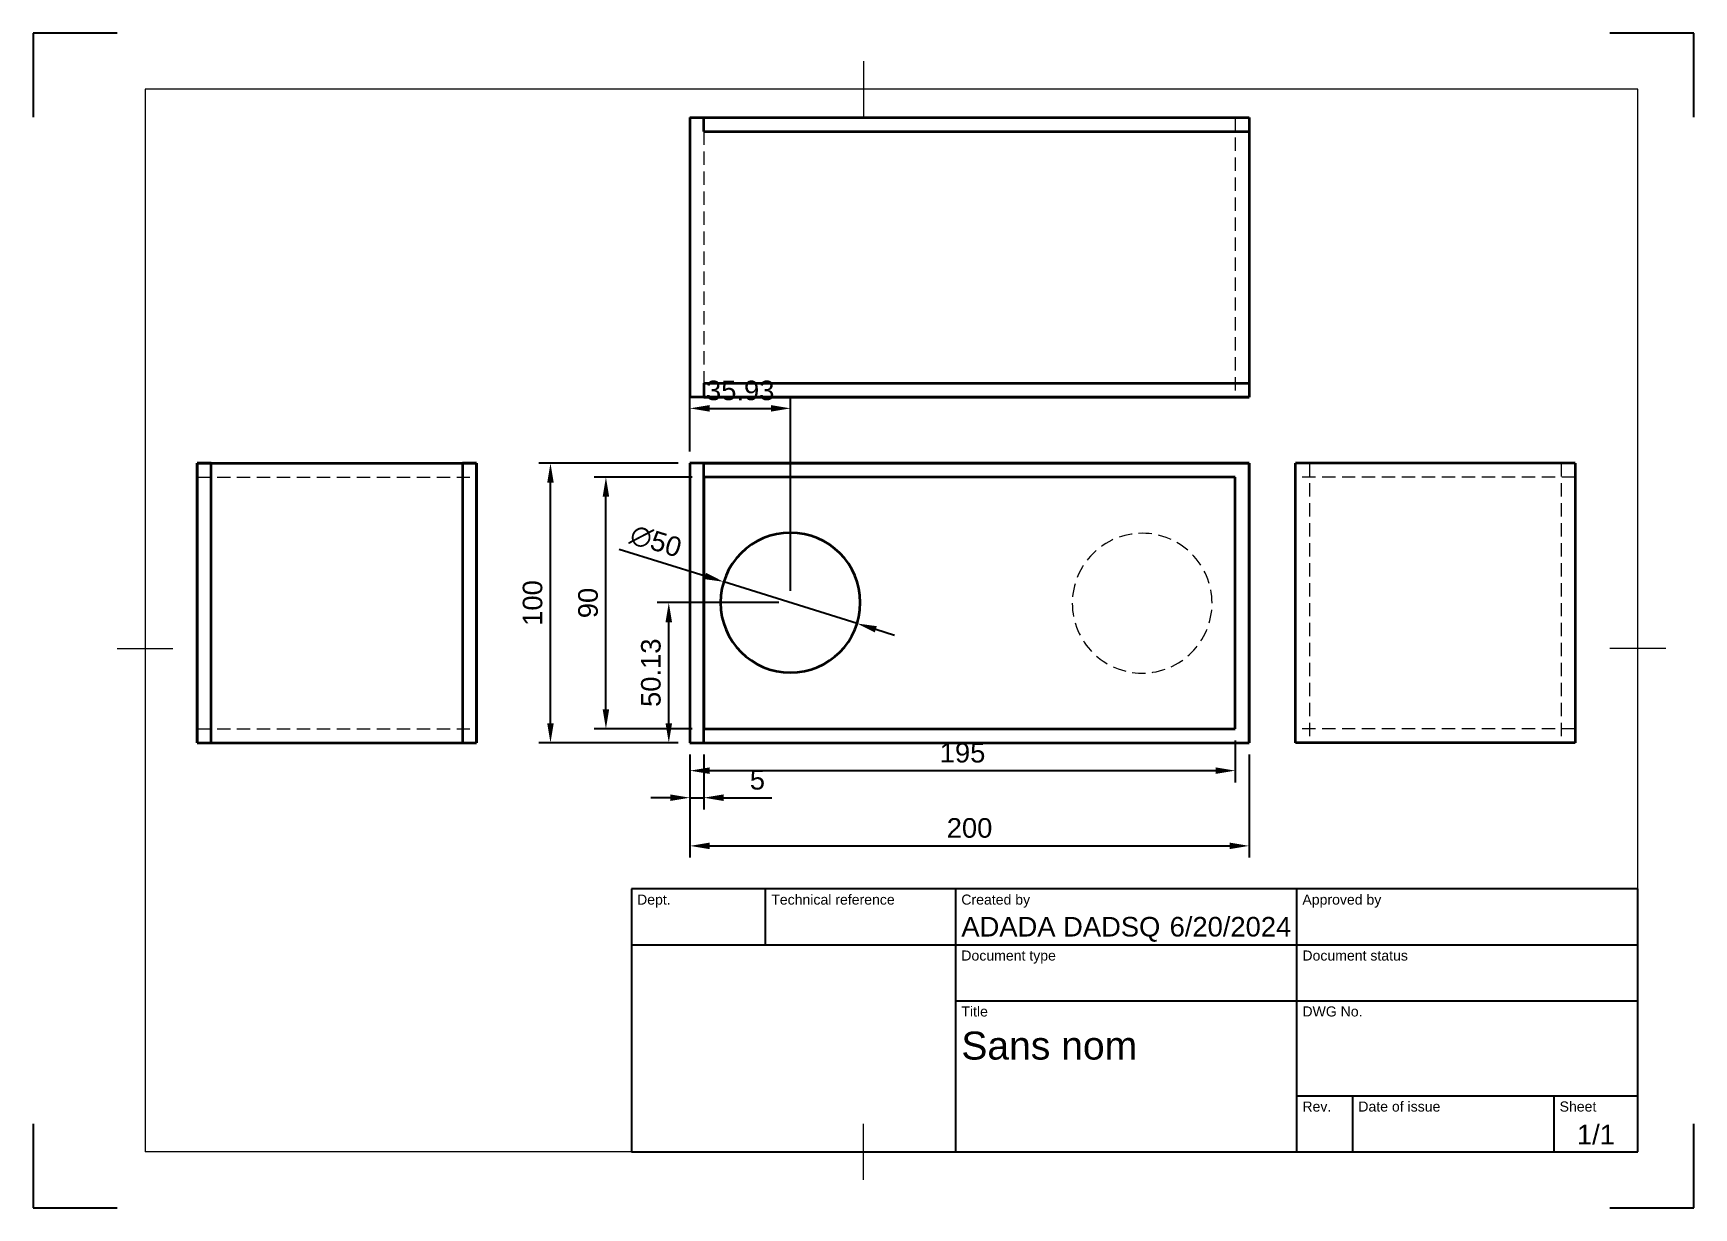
# Model space of a CAD drawing. Header units: millimetres. Extents: x 0 to 297, y 0 to 210.
import ezdxf
from ezdxf.enums import TextEntityAlignment as Align

# ---------------------------------------------------------------- set-up
doc = ezdxf.new("R2010")
doc.units = ezdxf.units.MM
doc.header["$LTSCALE"] = 0.75
doc.linetypes.add('HIDDEN2', pattern=[4.7625, 3.175, -1.5875])
for name, color, linetype, lineweight in [('BORDER', 7, 'Continuous', 18), ('FD_Dimensions', 7, 'Continuous', 18), ('Hidden', 7, 'HIDDEN2', 18), ('TITLEBLOCK', 7, 'Continuous', 25), ('Visible', 7, 'Continuous', 35)]:
    doc.layers.add(name, color=color, linetype=linetype, lineweight=lineweight)
doc.styles.add('FusionTitle', font='arial.ttf')
doc.styles.get("Standard").update_dxf_attribs({"font": 'arial.ttf'})
doc.dimstyles.new('Dim-ISO-25', dxfattribs={"dimtxt": 3.5, "dimasz": 3.5, "dimexe": 2.1, "dimexo": 2.1, "dimgap": 1.4, "dimtad": 1, "dimzin": 12, "dimdsep": 46, "dimtxsty": 'Standard', "dimcen": 0, "dimazin": 3, "dimtp": 0.1, "dimtm": 0.1, "dimtfac": 0.714286, "dimtmove": 0, "dimatfit": 3, "dimfxl": 1, "dimtzin": 12, "dimarcsym": 0})

# ---------------------------------------------------------------- blocks, each defined once
blk = doc.blocks.new('ISO_A4(L)_SHEET')
at = {"layer": 'BORDER'}
for p, q in [((148.5, 205), (148.5, 195)), ((287, 200), (20, 200)), ((20, 200), (20, 10)), ((287, 10), (287, 200)), ((15, 100), (25, 100)), ((292, 100), (282, 100)), ((148.5, 5), (148.5, 15)), ((287, 10), (20, 10))]:
    blk.add_line(p, q, dxfattribs=at)
at = {"layer": 'Defpoints'}
for p, q in [((0, 210), (0, 195)), ((15, 210), (0, 210)), ((297, 210), (282, 210)), ((297, 195), (297, 210)), ((0, 15), (0, 0)), ((297, 0), (297, 15)), ((0, 0), (15, 0)), ((282, 0), (297, 0))]:
    blk.add_line(p, q, dxfattribs=at)
blk = doc.blocks.new('ISO_TITLEBLOCK')
at = {"layer": 'TITLEBLOCK'}
for p, q in [((0, 47), (-180, 47)), ((-180, 47), (-180, 0)), ((-156, 37), (-156, 47)), ((-122, 0), (-122, 47)), ((-61, 0), (-61, 47)), ((0, 0), (0, 47)), ((-180, 37), (0, 37)), ((-122, 27), (0, 27)), ((-61, 10), (0, 10)), ((-51, 0), (-51, 10)), ((-15, 0), (-15, 10)), ((-180, 0), (0, 0))]:
    blk.add_line(p, q, dxfattribs=at)
at = {"layer": 'TITLEBLOCK', "style": 'FusionTitle'}
for s, p in [('Dept.', (-179, 46)), ('Technical reference', (-155, 46)), ('Created by', (-121, 46)), ('Approved by', (-60, 46)), ('Document type', (-121, 36)), ('Document status', (-60, 36)), ('Title', (-121, 26)), ('DWG No.', (-60, 26)), ('Rev.', (-60, 9)), ('Date of issue', (-50, 9)), ('Sheet', (-14, 9))]:
    blk.add_text(s, height=1.8, dxfattribs=at).set_placement(p, align=Align.TOP_LEFT)
for tag, height, p in [('DEPT', 3.5, (-179, 42)), ('TECHNICAL_REFERENCE', 3.5, (-155, 42)), ('CREATED_BY', 3.5, (-121, 42)), ('APPROVED_BY', 3.5, (-60, 42)), ('DOCUMENT_TYPE', 3.5, (-121, 32)), ('DOCUMENT_STATUS', 3.5, (-60, 32)), ('TITLE_1', 5, (-121, 21.5)), ('TITLE_2', 5, (-121, 14)), ('TITLE_3', 5, (-121, 6.5)), ('DATE_OF_ISSUE', 3.5, (-50, 5))]:
    blk.add_attdef(tag, text='', height=height, dxfattribs=at).set_placement(p, align=Align.TOP_LEFT)
for tag, p in [('CREATED_DATE', (-62, 42)), ('APPROVED_DATE', (-0.99, 42))]:
    blk.add_attdef(tag, text='', height=3.5, dxfattribs=at).set_placement(p, align=Align.TOP_RIGHT)
for tag, height, p in [('DRAWING_NUMBER', 5, (-30.5, 19.75)), ('REV', 3.5, (-56, 4.85)), ('SHEET', 3.5, (-7.5, 4.85))]:
    blk.add_attdef(tag, text='', height=height, dxfattribs=at).set_placement(p, align=Align.TOP_CENTER)
blk = doc.blocks.new('*D15')
at = {"layer": 'Defpoints', "color": 0, "transparency": 16777216}
for p in [(92.511217, 133.129736), (117.465572, 133.129736), (117.465572, 83.129736)]:
    blk.add_point(p, dxfattribs=at)
at = {"layer": 'FD_Dimensions', "color": 0, "lineweight": -2, "transparency": 16777216}
for p, q in [((115.365572, 133.129736), (90.411217, 133.129736)), ((92.511217, 86.629736), (92.511217, 129.629736)), ((115.365572, 83.129736), (90.411217, 83.129736))]:
    blk.add_line(p, q, dxfattribs=at)
at = {"layer": 'FD_Dimensions', "color": 0, "transparency": 16777216}
for points in [[(91.927883, 129.629736), (93.09455, 129.629736), (92.511217, 133.129736)], [(91.927883, 86.629736), (93.09455, 86.629736), (92.511217, 83.129736)]]:
    blk.add_solid(points, dxfattribs=at)
at = {"layer": 'FD_Dimensions', "color": 0, "transparency": 16777216, "insert": (89.324211, 108.129736), "char_height": 3.5, "attachment_point": 5, "rotation": 90}
blk.add_mtext('100', dxfattribs=at)
blk = doc.blocks.new('*D16')
at = {"layer": 'Defpoints', "color": 0, "transparency": 16777216}
for p in [(117.465572, 83.129736), (217.465572, 83.129736), (217.465572, 64.704438)]:
    blk.add_point(p, dxfattribs=at)
at = {"layer": 'FD_Dimensions', "color": 0, "lineweight": -2, "transparency": 16777216}
for p, q in [((117.465572, 81.029736), (117.465572, 62.604438)), ((217.465572, 81.029736), (217.465572, 62.604438)), ((120.965572, 64.704438), (213.965572, 64.704438))]:
    blk.add_line(p, q, dxfattribs=at)
at = {"layer": 'FD_Dimensions', "color": 0, "transparency": 16777216}
for points in [[(120.965572, 65.287771), (120.965572, 64.121105), (117.465572, 64.704438)], [(213.965572, 65.287771), (213.965572, 64.121105), (217.465572, 64.704438)]]:
    blk.add_solid(points, dxfattribs=at)
at = {"layer": 'FD_Dimensions', "color": 0, "transparency": 16777216, "insert": (167.465572, 67.891444), "char_height": 3.5, "attachment_point": 5}
blk.add_mtext('200', dxfattribs=at)
blk = doc.blocks.new('*D17')
at = {"layer": 'Defpoints', "color": 0, "transparency": 16777216}
for p in [(123.49837, 111.918924), (147.362356, 104.468409)]:
    blk.add_point(p, dxfattribs=at)
at = {"layer": 'FD_Dimensions', "color": 0, "lineweight": -2, "transparency": 16777216}
for p, q in [((104.82864, 117.747752), (120.157412, 112.961996)), ((147.362356, 104.468409), (123.49837, 111.918924)), ((150.703314, 103.425337), (154.044273, 102.382265))]:
    blk.add_line(p, q, dxfattribs=at)
at = {"layer": 'FD_Dimensions', "color": 0, "transparency": 16777216}
for points in [[(120.331258, 113.518822), (119.983567, 112.405169), (123.49837, 111.918924)], [(150.87716, 103.982163), (150.529469, 102.868511), (147.362356, 104.468409)]]:
    blk.add_solid(points, dxfattribs=at)
at = {"layer": 'FD_Dimensions', "color": 0, "transparency": 16777216, "insert": (111.348673, 119.153413), "char_height": 3.5, "attachment_point": 5, "rotation": 342.66121614}
blk.add_mtext('∅50', dxfattribs=at)
blk = doc.blocks.new('*D18')
at = {"layer": 'Defpoints', "color": 0, "transparency": 16777216}
for p in [(113.676836, 108.193666), (135.430363, 108.193666), (117.465572, 83.129736)]:
    blk.add_point(p, dxfattribs=at)
at = {"layer": 'FD_Dimensions', "color": 0, "lineweight": -2, "transparency": 16777216}
for p, q in [((133.330363, 108.193666), (111.576836, 108.193666)), ((113.676836, 86.629736), (113.676836, 104.693666)), ((115.365572, 83.129736), (111.576836, 83.129736))]:
    blk.add_line(p, q, dxfattribs=at)
at = {"layer": 'FD_Dimensions', "color": 0, "transparency": 16777216}
for points in [[(113.093503, 104.693666), (114.26017, 104.693666), (113.676836, 108.193666)], [(113.093503, 86.629736), (114.26017, 86.629736), (113.676836, 83.129736)]]:
    blk.add_solid(points, dxfattribs=at)
at = {"layer": 'FD_Dimensions', "color": 0, "transparency": 16777216, "insert": (110.488637, 95.661701), "char_height": 3.5, "attachment_point": 5, "rotation": 90}
blk.add_mtext('50.13', dxfattribs=at)
blk = doc.blocks.new('*D19')
at = {"layer": 'Defpoints', "color": 0, "transparency": 16777216}
for p in [(135.430363, 142.928564), (117.465572, 133.129736), (135.430363, 108.193666)]:
    blk.add_point(p, dxfattribs=at)
at = {"layer": 'FD_Dimensions', "color": 0, "lineweight": -2, "transparency": 16777216}
for p, q in [((117.465572, 135.229736), (117.465572, 145.028564)), ((120.965572, 142.928564), (131.930363, 142.928564)), ((135.430363, 110.293666), (135.430363, 145.028564))]:
    blk.add_line(p, q, dxfattribs=at)
at = {"layer": 'FD_Dimensions', "color": 0, "transparency": 16777216}
for points in [[(120.965572, 143.511897), (120.965572, 142.345231), (117.465572, 142.928564)], [(131.930363, 143.511897), (131.930363, 142.345231), (135.430363, 142.928564)]]:
    blk.add_solid(points, dxfattribs=at)
at = {"layer": 'FD_Dimensions', "color": 0, "transparency": 16777216, "insert": (126.447968, 146.116763), "char_height": 3.5, "attachment_point": 5}
blk.add_mtext('35.93', dxfattribs=at)
blk = doc.blocks.new('*D20')
at = {"layer": 'Defpoints', "color": 0, "transparency": 16777216}
for p in [(102.432601, 130.629736), (119.965572, 130.629736), (119.965572, 85.629736)]:
    blk.add_point(p, dxfattribs=at)
at = {"layer": 'FD_Dimensions', "color": 0, "lineweight": -2, "transparency": 16777216}
for p, q in [((117.865572, 130.629736), (100.332601, 130.629736)), ((102.432601, 89.129736), (102.432601, 127.129736)), ((117.865572, 85.629736), (100.332601, 85.629736))]:
    blk.add_line(p, q, dxfattribs=at)
at = {"layer": 'FD_Dimensions', "color": 0, "transparency": 16777216}
for points in [[(101.849268, 127.129736), (103.015934, 127.129736), (102.432601, 130.629736)], [(101.849268, 89.129736), (103.015934, 89.129736), (102.432601, 85.629736)]]:
    blk.add_solid(points, dxfattribs=at)
at = {"layer": 'FD_Dimensions', "color": 0, "transparency": 16777216, "insert": (99.245595, 108.129736), "char_height": 3.5, "attachment_point": 5, "rotation": 90}
blk.add_mtext('90', dxfattribs=at)
blk = doc.blocks.new('*D21')
at = {"layer": 'Defpoints', "color": 0, "transparency": 16777216}
for p in [(117.465572, 83.129736), (119.965572, 83.129736), (119.965572, 73.319189)]:
    blk.add_point(p, dxfattribs=at)
at = {"layer": 'FD_Dimensions', "color": 0, "lineweight": -2, "transparency": 16777216}
for p, q in [((117.465572, 81.029736), (117.465572, 71.219189)), ((119.965572, 81.029736), (119.965572, 71.219189)), ((113.965572, 73.319189), (110.465572, 73.319189)), ((117.465572, 73.319189), (119.965572, 73.319189)), ((123.465572, 73.319189), (132.086172, 73.319189))]:
    blk.add_line(p, q, dxfattribs=at)
at = {"layer": 'FD_Dimensions', "color": 0, "transparency": 16777216}
for points in [[(113.965572, 73.902522), (113.965572, 72.735856), (117.465572, 73.319189)], [(123.465572, 73.902522), (123.465572, 72.735856), (119.965572, 73.319189)]]:
    blk.add_solid(points, dxfattribs=at)
at = {"layer": 'FD_Dimensions', "color": 0, "transparency": 16777216, "insert": (129.525872, 76.499032), "char_height": 3.5, "attachment_point": 5}
blk.add_mtext('5', dxfattribs=at)
blk = doc.blocks.new('*D22')
at = {"layer": 'Defpoints', "color": 0, "transparency": 16777216}
for p in [(214.965573, 85.629736), (117.465572, 83.129736), (214.965573, 78.154789)]:
    blk.add_point(p, dxfattribs=at)
at = {"layer": 'FD_Dimensions', "color": 0, "lineweight": -2, "transparency": 16777216}
for p, q in [((214.965573, 83.529736), (214.965573, 76.054789)), ((117.465572, 81.029736), (117.465572, 76.054789)), ((120.965572, 78.154789), (211.465573, 78.154789))]:
    blk.add_line(p, q, dxfattribs=at)
at = {"layer": 'FD_Dimensions', "color": 0, "transparency": 16777216}
for points in [[(120.965572, 78.738122), (120.965572, 77.571455), (117.465572, 78.154789)], [(211.465573, 78.738122), (211.465573, 77.571455), (214.965573, 78.154789)]]:
    blk.add_solid(points, dxfattribs=at)
at = {"layer": 'FD_Dimensions', "color": 0, "transparency": 16777216, "insert": (166.215572, 81.341794), "char_height": 3.5, "attachment_point": 5}
blk.add_mtext('195', dxfattribs=at)

msp = doc.modelspace()

# ---------------------------------------------------------------- linework, layer by layer
at = {"layer": 'Hidden', "extrusion": (0, 2.967e-13, -1)}
for p, q in [((214.965573, 194.924209), (214.965573, 144.924209)), ((119.965572, 192.424209), (119.965572, 147.424209))]:
    msp.add_line(p, q, dxfattribs=at)
at = {"layer": 'Hidden', "extrusion": (0, 1, 0)}
for p, q in [((228.254533, 133.129736), (228.254533, 83.129736)), ((273.254533, 133.129736), (273.254533, 83.129736)), ((29.302969, 130.629736), (79.302969, 130.629736)), ((275.754533, 130.629736), (225.754533, 130.629736)), ((29.302969, 85.629736), (79.302969, 85.629736)), ((275.754533, 85.629736), (225.754533, 85.629736))]:
    msp.add_line(p, q, dxfattribs=at)
at = {"layer": 'Hidden', "extrusion": (2e-16, 0, -1)}
msp.add_circle((-198.337258, 108.095421), 12.5, dxfattribs=at)
at = {"layer": 'Visible', "extrusion": (0, 2.967e-13, -1)}
for p, q in [((117.465572, 194.924209), (117.465572, 144.924209)), ((117.465572, 194.924209), (217.465572, 194.924209)), ((119.965572, 192.424209), (119.965572, 194.924209)), ((119.965572, 194.924209), (217.465572, 194.924209)), ((217.465572, 194.924209), (217.465572, 144.924209)), ((217.465572, 194.924209), (217.465572, 192.424209)), ((119.965572, 192.424209), (217.465572, 192.424209)), ((119.965572, 147.424209), (119.965572, 144.924209)), ((119.965572, 147.424209), (217.465572, 147.424209)), ((217.465572, 147.424209), (217.465572, 144.924209)), ((217.465572, 144.924209), (117.465572, 144.924209)), ((119.965572, 144.924209), (217.465572, 144.924209))]:
    msp.add_line(p, q, dxfattribs=at)
at = {"layer": 'Visible', "extrusion": (0, 1, 0)}
for p, q in [((29.302969, 83.129736), (29.302969, 133.129736)), ((29.302969, 133.129736), (79.302969, 133.129736)), ((29.302969, 133.129736), (29.302969, 83.129736)), ((31.802969, 133.129736), (29.302969, 133.129736)), ((31.802969, 83.129736), (31.802969, 133.129736)), ((76.802969, 133.129736), (76.802969, 83.129736)), ((79.302969, 133.129736), (76.802969, 133.129736)), ((79.302969, 133.129736), (79.302969, 83.129736)), ((79.302969, 83.129736), (79.302969, 133.129736)), ((217.465572, 133.129736), (117.465572, 133.129736)), ((117.465572, 133.129736), (117.465572, 83.129736)), ((119.965572, 83.129736), (119.965572, 133.129736)), ((119.965572, 133.129736), (217.465572, 133.129736)), ((217.465572, 83.129736), (217.465572, 133.129736)), ((217.465572, 133.129736), (217.465572, 83.129736)), ((275.754533, 133.129736), (225.754533, 133.129736)), ((225.754533, 83.129736), (225.754533, 133.129736)), ((275.754533, 133.129736), (275.754533, 83.129736)), ((119.965572, 130.629736), (119.965572, 85.629736)), ((214.965573, 130.629736), (119.965572, 130.629736)), ((214.965573, 85.629736), (214.965573, 130.629736)), ((119.965572, 85.629736), (214.965573, 85.629736)), ((29.302969, 83.129736), (79.302969, 83.129736)), ((29.302969, 83.129736), (31.802969, 83.129736)), ((76.802969, 83.129736), (79.302969, 83.129736)), ((117.465572, 83.129736), (217.465572, 83.129736)), ((119.965572, 83.129736), (217.465572, 83.129736)), ((275.754533, 83.129736), (225.754533, 83.129736))]:
    msp.add_line(p, q, dxfattribs=at)
at = {"layer": 'Visible', "extrusion": (2e-16, 0, -1)}
msp.add_circle((-135.430363, 108.193666), 12.5, dxfattribs=at)

# ---------------------------------------------------------------- block references
at = {"layer": 'BORDER'}
msp.add_blockref('ISO_A4(L)_SHEET', (0, 0), dxfattribs=at)
at = {"layer": 'TITLEBLOCK'}
msp.add_blockref('ISO_TITLEBLOCK', (287, 10), dxfattribs=at).add_auto_attribs({'CREATED_DATE': '6/20/2024', 'SHEET': '1/1', 'TITLE_1': 'Sans nom', 'CREATED_BY': 'ADADA DADSQ'})

# ---------------------------------------------------------------- dimensions: what is measured, and where the dimension line sits
at = {"layer": 'FD_Dimensions'}
for base, p1, p2, picture, middle in [((135.430363, 142.928564), (117.465572, 133.129736), (135.430363, 108.193666), '*D19', (126.447968, 146.116763)), ((119.965572, 73.319189), (117.465572, 83.129736), (119.965572, 83.129736), '*D21', (129.525872, 76.499032))]:
    dim = msp.add_linear_dim(base=base, p1=p1, p2=p2, dimstyle='Dim-ISO-25', override={"dimlfac": 2}, dxfattribs=at)
    dim.commit()
    dim.dimension.update_dxf_attribs({"geometry": picture, "text_midpoint": middle})
for base, p1, p2, picture, middle in [((92.511217, 133.129736), (117.465572, 83.129736), (117.465572, 133.129736), '*D15', (92.511217, 108.129736)), ((102.432601, 130.629736), (119.965572, 85.629736), (119.965572, 130.629736), '*D20', (102.432601, 108.129736)), ((113.676836, 108.193666), (117.465572, 83.129736), (135.430363, 108.193666), '*D18', (113.676836, 95.661701))]:
    dim = msp.add_linear_dim(base=base, p1=p1, p2=p2, angle=90, dimstyle='Dim-ISO-25', override={"dimlfac": 2}, dxfattribs=at)
    dim.commit()
    dim.dimension.update_dxf_attribs({"geometry": picture, "text_midpoint": middle, "dimtype": 160})
dim = msp.add_diameter_dim_2p(p1=(147.362356, 104.468409), p2=(123.49837, 111.918924), dimstyle='Dim-ISO-25', override={"dimlfac": 2}, dxfattribs=at)
dim.commit()
dim.dimension.update_dxf_attribs({"geometry": '*D17', "text_midpoint": (110.369708, 116.01779), "dimtype": 163})
for base, p2, picture, middle in [((214.965573, 78.154789), (214.965573, 85.629736), '*D22', (166.215572, 78.154789)), ((217.465572, 64.704438), (217.465572, 83.129736), '*D16', (167.465572, 64.704438))]:
    dim = msp.add_linear_dim(base=base, p1=(117.465572, 83.129736), p2=p2, dimstyle='Dim-ISO-25', override={"dimlfac": 2}, dxfattribs=at)
    dim.commit()
    dim.dimension.update_dxf_attribs({"geometry": picture, "text_midpoint": middle, "dimtype": 160})

doc.saveas('drawing.dxf')
